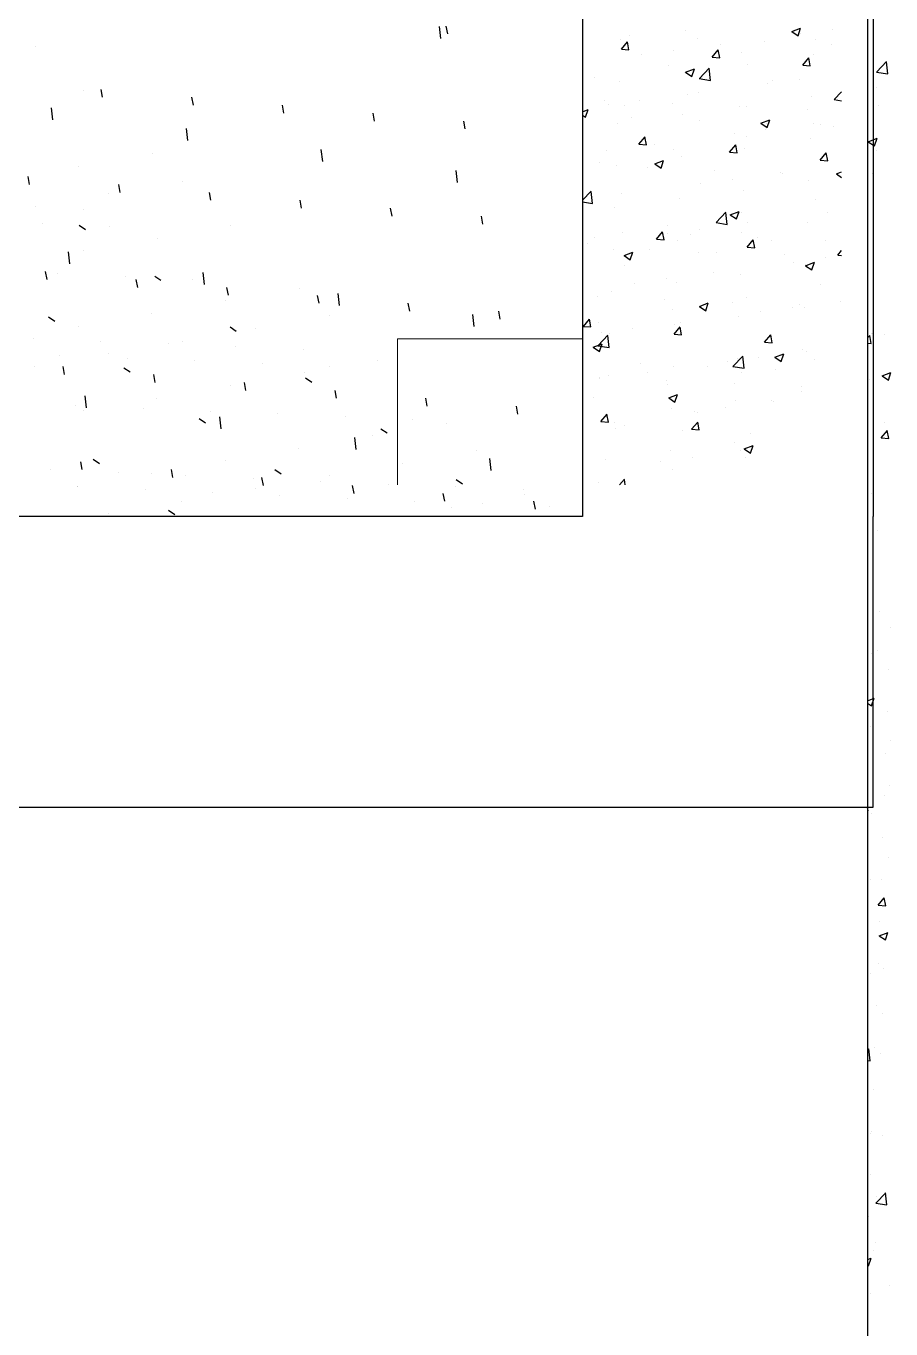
# Model space of a CAD drawing. Header units: millimetres. Extents: x 331487 to 517269, y 198509 to 399936.
# Drawn here: x 419280 to 419964, y 392006 to 393037 of the extents above; entities that cross this region are included whole.
import ezdxf

# ---------------------------------------------------------------- set-up
doc = ezdxf.new("R2010")
doc.units = ezdxf.units.MM
doc.header["$MEASUREMENT"] = 0
doc.layers.add('9th_Column', color=2, linetype='Continuous', lineweight=25)
doc.layers.add('9th_Hatch-4', color=252, linetype='Continuous', lineweight=5)
doc.layers.add('COLUMN', color=6, linetype='Continuous')

msp = doc.modelspace()

# ---------------------------------------------------------------- linework, layer by layer
at = {"layer": '9th_Column'}
for p, q in [((419720.1, 398049), (419720.1, 392649)), ((419950.1, 398049), (419950.1, 392649)), ((419720.1, 392649), (415150.1, 392649)), ((419950.1, 392419), (419950.1, 392649)), ((414920.1, 392419), (419950.1, 392419))]:
    msp.add_line(p, q, dxfattribs=at)
at = {"layer": '9th_Hatch-4', "linetype": 'Continuous'}
for p, q in [((419573.7, 392789.6), (419720.1, 392789.6)), ((419573.7, 392674), (419573.7, 392789.6))]:
    msp.add_line(p, q, dxfattribs=at)
at = {"layer": 'COLUMN'}
msp.add_line((419945.7, 399936.5), (419945.7, 381283.1), dxfattribs=at)
at = {"layer": 'COLUMN', "color": 2, "linetype": 'Continuous'}
for p, q in [((419607.9, 393027.2), (419606.8, 393036.7)), ((419613.4, 393030.8), (419612.2, 393037.1)), ((419885.6, 393032.7), (419892.6, 393035.4)), ((419890.6, 393029.4), (419892.6, 393035.4)), ((419917.8, 393034.1), (419917.8, 393034.1)), ((419750.3, 393026.8), (419750.3, 393026.8)), ((419750.9, 393018.8), (419755.7, 393024.5)), ((419756.8, 393018.2), (419755.7, 393024.5)), ((419757.3, 393029.2), (419757.3, 393029.2)), ((419801.6, 393033.8), (419801.6, 393033.8)), ((419810.7, 393027), (419810.7, 393027)), ((419864, 393024.7), (419864, 393024.7)), ((419885.6, 393032.7), (419890.6, 393029.4)), ((419892.7, 393030.9), (419892.7, 393030.9)), ((419904.5, 393026.2), (419904.5, 393026.2)), ((419287.2, 393020.8), (419287.2, 393020.8)), ((419750.9, 393018.8), (419756.8, 393018.2)), ((419766.7, 393014.3), (419766.7, 393014.3)), ((419791.7, 393017.6), (419791.7, 393017.6)), ((419822.6, 393012.5), (419827.4, 393018.2)), ((419828.6, 393012), (419827.4, 393018.2)), ((419829.6, 393022.5), (419829.6, 393022.5)), ((419846.1, 393016.2), (419846.1, 393016.2)), ((419902.9, 393014.4), (419902.9, 393014.4)), ((419917.4, 393022.4), (419917.4, 393022.4)), ((419787.8, 393006.2), (419787.8, 393006.2)), ((419801.6, 393000.5), (419808.6, 393003.2)), ((419806.5, 392997.1), (419808.6, 393003.2)), ((419812.6, 392995.6), (419820.4, 393003.7)), ((419821.4, 392994.1), (419820.3, 393003.6)), ((419822.6, 393012.5), (419828.6, 393012)), ((419850.9, 393006.9), (419850.9, 393006.9)), ((419894.3, 393006.2), (419899.1, 393012)), ((419894.3, 393006.2), (419900.3, 393005.7)), ((419900.3, 393005.7), (419899.1, 393012)), ((419952.9, 393000.7), (419960.7, 393008.9)), ((419961.7, 392999.3), (419960.6, 393008.8)), ((419729.5, 392996.2), (419729.5, 392996.2)), ((419749.1, 392993.5), (419749.1, 392993.5)), ((419800.4, 393000.5), (419800.4, 393000.5)), ((419801.6, 393000.5), (419806.6, 392997.1)), ((419812.5, 392995.5), (419821.4, 392994.1)), ((419870.1, 392994.3), (419870.1, 392994.3)), ((419891.5, 392994.7), (419891.5, 392994.7)), ((419952.8, 393000.6), (419961.7, 392999.3)), ((419325.4, 392985.8), (419325.4, 392985.8)), ((419340.3, 392980.7), (419339.2, 392986.9)), ((419803.3, 392983.1), (419803.3, 392983.1)), ((419811.8, 392984.3), (419811.8, 392984.3)), ((419866.4, 392991.4), (419866.4, 392991.4)), ((419919.3, 392979), (419925.1, 392985.1)), ((419945.8, 392987.2), (419945.8, 392987.2)), ((419952.4, 392988.1), (419952.4, 392988.1)), ((419301, 392962.9), (419299.9, 392972.4)), ((419412.1, 392974.4), (419410.9, 392980.7)), ((419483.8, 392968.1), (419482.6, 392974.4)), ((419737.8, 392978.1), (419737.8, 392978.1)), ((419740.4, 392974.8), (419740.4, 392974.8)), ((419753.5, 392974.3), (419753.5, 392974.3)), ((419765.4, 392978.1), (419765.4, 392978.1)), ((419791.2, 392975.9), (419791.2, 392975.9)), ((419844.6, 392973.6), (419844.6, 392973.6)), ((419849.7, 392973.6), (419849.7, 392973.6)), ((419901.6, 392981.1), (419901.6, 392981.1)), ((419919.2, 392978.9), (419925.1, 392978)), ((419954, 392974.4), (419954, 392974.4)), ((419555.5, 392961.8), (419554.4, 392968.1)), ((419627.3, 392955.6), (419626.1, 392961.8)), ((419720.1, 392969.2), (419724.6, 392970.9)), ((419720.1, 392966.5), (419722.5, 392964.9)), ((419722.5, 392964.9), (419724.6, 392970.9)), ((419758.9, 392964.7), (419758.9, 392964.7)), ((419799.2, 392967.2), (419799.2, 392967.2)), ((419812.3, 392962.4), (419812.3, 392962.4)), ((419861.3, 392960.2), (419868.3, 392962.9)), ((419866.2, 392956.9), (419868.3, 392962.9)), ((419898, 392971.3), (419898, 392971.3)), ((419407.7, 392946.4), (419406.6, 392955.9)), ((419747.9, 392960.2), (419747.9, 392960.2)), ((419840.1, 392952), (419840.1, 392952)), ((419861.3, 392960.2), (419866.2, 392956.9)), ((419865.2, 392955.3), (419865.2, 392955.3)), ((419865.7, 392960.2), (419865.7, 392960.2)), ((419903, 392960.3), (419903, 392960.3)), ((419908.3, 392959.3), (419908.3, 392959.3)), ((419919, 392957.9), (419919, 392957.9)), ((419764.7, 392943.5), (419769.6, 392949.3)), ((419764.7, 392943.5), (419770.7, 392943)), ((419770.7, 392943), (419769.5, 392949.3)), ((419777, 392943.7), (419777, 392943.7)), ((419836.5, 392937.3), (419841.3, 392943)), ((419842.4, 392936.7), (419841.3, 392943)), ((419850, 392949.3), (419850, 392949.3)), ((419900.4, 392947.8), (419900.4, 392947.8)), ((419946.1, 392945.5), (419953.1, 392948.2)), ((419946.1, 392945.5), (419951.1, 392942.2)), ((419951.1, 392942.2), (419953.1, 392948.2)), ((419379.6, 392936.2), (419379.6, 392936.2)), ((419514.5, 392929.8), (419513.3, 392939.3)), ((419739.1, 392938.7), (419739.1, 392938.7)), ((419791.7, 392939.3), (419791.7, 392939.3)), ((419798, 392933.9), (419798, 392933.9)), ((419836.5, 392937.3), (419842.4, 392936.7)), ((419848.5, 392940.3), (419848.5, 392940.3)), ((419908.2, 392931), (419913, 392936.7)), ((419908.2, 392931), (419914.2, 392930.5)), ((419914.2, 392930.5), (419913, 392936.7)), ((419952.7, 392938.3), (419952.7, 392938.3)), ((419321.3, 392926.1), (419321.3, 392926.1)), ((419621.2, 392913.3), (419620.1, 392922.7)), ((419733.3, 392929.3), (419733.3, 392929.3)), ((419746.6, 392926.9), (419746.6, 392926.9)), ((419771.3, 392925), (419771.3, 392925)), ((419777.2, 392928), (419784.2, 392930.7)), ((419777.2, 392928), (419782.2, 392924.6)), ((419782.2, 392924.6), (419784.2, 392930.7)), ((419824.7, 392922.8), (419824.7, 392922.8)), ((419876.7, 392920.8), (419876.7, 392920.8)), ((419921, 392920), (419925.1, 392921.6)), ((419282.5, 392911.7), (419281.3, 392918)), ((419354.2, 392905.4), (419353.1, 392911.7)), ((419403.6, 392914.2), (419403.6, 392914.2)), ((419813.8, 392912.5), (419813.8, 392912.5)), ((419838.8, 392915.8), (419838.8, 392915.8)), ((419878.1, 392920.5), (419878.1, 392920.5)), ((419899.2, 392914.6), (419899.2, 392914.6)), ((419921, 392920), (419925.1, 392917.1)), ((419949.6, 392920.3), (419949.6, 392920.3)), ((419345.2, 392904.2), (419345.2, 392904.2)), ((419425.9, 392899.2), (419424.8, 392905.4)), ((419720.1, 392899.3), (419726.9, 392906.3)), ((419727.9, 392896.7), (419726.8, 392906.2)), ((419750.7, 392904.2), (419750.7, 392904.2)), ((419796.8, 392900.7), (419796.8, 392900.7)), ((419847.3, 392907.1), (419847.3, 392907.1)), ((419286.9, 392894.2), (419286.9, 392894.2)), ((419324.8, 392892), (419324.8, 392892)), ((419497.7, 392892.9), (419496.5, 392899.2)), ((419569.4, 392886.6), (419568.2, 392892.9)), ((419720.1, 392897.9), (419727.9, 392896.7)), ((419745.4, 392893.6), (419745.4, 392893.6)), ((419825.8, 392881.6), (419833.6, 392889.7)), ((419834.6, 392880.1), (419833.5, 392889.6)), ((419836.9, 392887.7), (419843.9, 392890.4)), ((419841.9, 392884.4), (419843.9, 392890.4)), ((419845.8, 392889.6), (419845.8, 392889.6)), ((419904.2, 392899.6), (419904.2, 392899.6)), ((419913.6, 392889.7), (419913.6, 392889.7)), ((419292.5, 392880.8), (419292.5, 392880.8)), ((419321.8, 392879.5), (419326.7, 392876.1)), ((419641.1, 392880.3), (419640, 392886.6)), ((419787.5, 392879.6), (419787.5, 392879.6)), ((419825.7, 392881.5), (419834.6, 392880.1)), ((419836.9, 392887.7), (419841.9, 392884.4)), ((419850.4, 392881.4), (419850.4, 392881.4)), ((419898, 392881.3), (419898, 392881.3)), ((419345.8, 392878.5), (419345.8, 392878.5)), ((419383.4, 392869.2), (419383.4, 392869.2)), ((419441.7, 392879.2), (419441.7, 392879.2)), ((419729.2, 392869.6), (419729.2, 392869.6)), ((419751.8, 392873.9), (419751.8, 392873.9)), ((419778.6, 392868.3), (419783.4, 392874.1)), ((419784.6, 392867.8), (419783.4, 392874.1)), ((419787.5, 392873.1), (419787.5, 392873.1)), ((419805.2, 392871.7), (419805.2, 392871.7)), ((419812.5, 392876.4), (419812.5, 392876.4)), ((419846.1, 392873.8), (419846.1, 392873.8)), ((419858.6, 392869.4), (419858.6, 392869.4)), ((419325.1, 392859.2), (419325.1, 392859.2)), ((419724.4, 392864.8), (419724.4, 392864.8)), ((419744.2, 392860.3), (419744.2, 392860.3)), ((419772.9, 392860.5), (419772.9, 392860.5)), ((419778.6, 392868.3), (419784.6, 392867.8)), ((419795.5, 392867.4), (419795.5, 392867.4)), ((419850.3, 392862.1), (419855.2, 392867.8)), ((419850.3, 392862.1), (419856.3, 392861.5)), ((419856.3, 392861.5), (419855.1, 392867.8)), ((419869.8, 392867.7), (419869.8, 392867.7)), ((419912, 392867.2), (419912, 392867.2)), ((419922.1, 392855.8), (419925.1, 392859.4)), ((419314.3, 392848.9), (419313.2, 392858.4)), ((419752.9, 392855.5), (419759.9, 392858.1)), ((419752.9, 392855.5), (419757.9, 392852.1)), ((419757.9, 392852.1), (419759.9, 392858.1)), ((419811.5, 392857.6), (419811.5, 392857.6)), ((419826.3, 392858.2), (419826.3, 392858.2)), ((419879.7, 392856), (419879.7, 392856)), ((419887.3, 392850.2), (419887.3, 392850.2)), ((419896.6, 392847.4), (419903.6, 392850.1)), ((419901.6, 392844.1), (419903.6, 392850.1)), ((419912.3, 392853.5), (419912.3, 392853.5)), ((419922.1, 392855.8), (419925.1, 392855.5)), ((419296.4, 392836.5), (419295.2, 392842.8)), ((419304.9, 392841.1), (419304.9, 392841.1)), ((419358.2, 392838.9), (419358.2, 392838.9)), ((419381.5, 392839.2), (419386.4, 392835.9)), ((419421, 392832.4), (419419.9, 392841.9)), ((419753.2, 392847.6), (419753.2, 392847.6)), ((419824.1, 392841.9), (419824.1, 392841.9)), ((419844.8, 392840.5), (419844.8, 392840.5)), ((419896.6, 392847.4), (419901.6, 392844.1)), ((419896.8, 392848), (419896.8, 392848)), ((419368.1, 392830.2), (419366.9, 392836.5)), ((419411.6, 392836.6), (419411.6, 392836.6)), ((419439.8, 392824), (419438.7, 392830.2)), ((419495.9, 392829.5), (419495.9, 392829.5)), ((419761.2, 392833.6), (419761.2, 392833.6)), ((419786.2, 392836.9), (419786.2, 392836.9)), ((419794.3, 392834.1), (419794.3, 392834.1)), ((419908, 392832.7), (419908, 392832.7)), ((419437.6, 392819.5), (419437.6, 392819.5)), ((419511.6, 392817.7), (419510.4, 392823.9)), ((419527.7, 392815.8), (419526.6, 392825.3)), ((419583.3, 392811.4), (419582.1, 392817.7)), ((419731.9, 392823.1), (419731.9, 392823.1)), ((419743, 392827), (419743, 392827)), ((419785.3, 392820.8), (419785.3, 392820.8)), ((419812.6, 392815.2), (419819.6, 392817.9)), ((419817.6, 392811.8), (419819.6, 392817.9)), ((419838.7, 392818.6), (419838.7, 392818.6)), ((419849.7, 392822.6), (419849.7, 392822.6)), ((419923.9, 392819.1), (419923.9, 392819.1)), ((419379.3, 392809.5), (419379.3, 392809.5)), ((419519.9, 392807.6), (419519.9, 392807.6)), ((419634.4, 392799.3), (419633.3, 392808.8)), ((419655, 392805.1), (419653.8, 392811.4)), ((419791.4, 392812.6), (419791.4, 392812.6)), ((419812.6, 392815.2), (419817.6, 392811.8)), ((419843.6, 392807.2), (419843.6, 392807.2)), ((419861, 392810.8), (419861, 392810.8)), ((419886, 392814.1), (419886, 392814.1)), ((419892.1, 392816.3), (419892.1, 392816.3)), ((419895.6, 392814.7), (419895.6, 392814.7)), ((419297.4, 392807), (419302.4, 392803.6)), ((419321, 392799.5), (419321, 392799.5)), ((419441.2, 392799), (419446.1, 392795.6)), ((419461.6, 392797.6), (419461.6, 392797.6)), ((419720.8, 392799.4), (419725.6, 392805.1)), ((419720.8, 392799.4), (419726.7, 392798.9)), ((419726.7, 392798.9), (419725.6, 392805.1)), ((419733, 392802.6), (419733, 392802.6)), ((419759.9, 392797.5), (419759.9, 392797.5)), ((419792.5, 392793.1), (419797.3, 392798.9)), ((419793.1, 392800.8), (419793.1, 392800.8)), ((419798.5, 392792.6), (419797.3, 392798.8)), ((419797.8, 392802.5), (419797.8, 392802.5)), ((419285.4, 392790), (419285.4, 392790)), ((419338.8, 392787.8), (419338.8, 392787.8)), ((419403.3, 392787.6), (419403.3, 392787.6)), ((419732.4, 392784.2), (419740.1, 392792.3)), ((419734.9, 392794.2), (419734.9, 392794.2)), ((419741.2, 392782.7), (419740.1, 392792.2)), ((419741.8, 392793.7), (419741.8, 392793.7)), ((419792.5, 392793.1), (419798.5, 392792.6)), ((419864.2, 392786.8), (419869, 392792.6)), ((419864.2, 392786.8), (419870.2, 392786.3)), ((419870.2, 392786.3), (419869, 392792.6)), ((419945.7, 392790.2), (419947.4, 392792.2)), ((419948.5, 392785.9), (419947.4, 392792.2)), ((419948.5, 392793.8), (419948.5, 392793.8)), ((419949.3, 392793.6), (419949.3, 392793.6)), ((419959.3, 392793.2), (419959.3, 392793.2)), ((419306.5, 392776.6), (419306.5, 392776.6)), ((419344.9, 392777.6), (419344.9, 392777.6)), ((419392.2, 392785.5), (419392.2, 392785.5)), ((419445.5, 392783.3), (419445.5, 392783.3)), ((419498.9, 392781), (419498.9, 392781)), ((419728.6, 392782.9), (419735.6, 392785.6)), ((419728.6, 392782.9), (419733.6, 392779.6)), ((419732.3, 392784.1), (419741.2, 392782.7)), ((419733.6, 392779.6), (419735.6, 392785.6)), ((419872.3, 392774.9), (419879.3, 392777.6)), ((419877.3, 392771.6), (419879.3, 392777.6)), ((419894.4, 392781.4), (419894.4, 392781.4)), ((419897.6, 392779.6), (419897.6, 392779.6)), ((419945.7, 392786.1), (419948.5, 392785.9)), ((419286.6, 392767.5), (419286.6, 392767.5)), ((419310.2, 392761.3), (419309.1, 392767.6)), ((419357.1, 392766.7), (419362.1, 392763.4)), ((419359.9, 392774.3), (419359.9, 392774.3)), ((419413.2, 392772.1), (419413.2, 392772.1)), ((419466.6, 392769.8), (419466.6, 392769.8)), ((419520, 392767.6), (419520, 392767.6)), ((419558.1, 392772.6), (419558.1, 392772.6)), ((419765.8, 392769.7), (419765.8, 392769.7)), ((419791.9, 392767.5), (419791.9, 392767.5)), ((419819.2, 392767.5), (419819.2, 392767.5)), ((419834.7, 392771.4), (419834.7, 392771.4)), ((419839, 392767.6), (419847.9, 392766.2)), ((419839.1, 392767.7), (419846.9, 392775.8)), ((419842.4, 392773.9), (419842.4, 392773.9)), ((419847.9, 392766.2), (419846.8, 392775.7)), ((419859.7, 392774.7), (419859.7, 392774.7)), ((419872.3, 392774.9), (419877.3, 392771.6)), ((419903.9, 392773), (419903.9, 392773)), ((419382, 392755), (419380.8, 392761.3)), ((419499.8, 392762.6), (419499.8, 392762.6)), ((419500.8, 392758.7), (419505.8, 392755.3)), ((419733.5, 392758.6), (419733.5, 392758.6)), ((419733.6, 392758.1), (419733.6, 392758.1)), ((419740.6, 392760.5), (419740.6, 392760.5)), ((419771.5, 392763), (419771.5, 392763)), ((419786.9, 392756.3), (419786.9, 392756.3)), ((419845.6, 392763), (419845.6, 392763)), ((419872.6, 392765.2), (419872.6, 392765.2)), ((419947.2, 392757.7), (419947.2, 392757.7)), ((419957.1, 392760.2), (419964.1, 392762.9)), ((419957.1, 392760.2), (419962.1, 392756.9)), ((419962.1, 392756.9), (419964.1, 392762.9)), ((419441.5, 392752.6), (419441.5, 392752.6)), ((419453.7, 392748.7), (419452.5, 392755)), ((419525.4, 392742.5), (419524.3, 392748.7)), ((419787.2, 392753), (419787.2, 392753)), ((419788.3, 392742.7), (419795.3, 392745.4)), ((419793.2, 392739.3), (419795.3, 392745.4)), ((419840.3, 392754), (419840.3, 392754)), ((419893.1, 392748.1), (419893.1, 392748.1)), ((419893.7, 392751.8), (419893.7, 392751.8)), ((419318.9, 392736.9), (419318.9, 392736.9)), ((419327.5, 392735), (419326.4, 392744.5)), ((419383.1, 392742.6), (419383.1, 392742.6)), ((419597.2, 392736.2), (419596, 392742.5)), ((419668.9, 392729.9), (419667.7, 392736.2)), ((419728.9, 392743), (419728.9, 392743)), ((419788.3, 392742.7), (419793.2, 392739.3)), ((419833.4, 392735.2), (419833.4, 392735.2)), ((419841.2, 392740.6), (419841.2, 392740.6)), ((419869.5, 392741), (419869.5, 392741)), ((419871.3, 392740.2), (419871.3, 392740.2)), ((419324.8, 392732.6), (419324.8, 392732.6)), ((419372.3, 392734.7), (419372.3, 392734.7)), ((419416.8, 392726.4), (419421.8, 392723.1)), ((419425.6, 392732.4), (419425.6, 392732.4)), ((419434.2, 392718.4), (419433.1, 392727.9)), ((419479, 392730.2), (419479, 392730.2)), ((419532.4, 392727.9), (419532.4, 392727.9)), ((419585.8, 392725.7), (419585.8, 392725.7)), ((419734.6, 392724.2), (419739.5, 392729.9)), ((419739.3, 392727.2), (419739.3, 392727.2)), ((419740.6, 392723.6), (419739.4, 392729.9)), ((419790.7, 392734.2), (419790.7, 392734.2)), ((419808.3, 392731.9), (419808.3, 392731.9)), ((419811.2, 392731), (419811.2, 392731)), ((419560.5, 392718.4), (419565.5, 392715.1)), ((419612.3, 392722.9), (419612.3, 392722.9)), ((419734.6, 392724.2), (419740.6, 392723.6)), ((419745.2, 392723.6), (419745.2, 392723.6)), ((419745.9, 392718.9), (419745.9, 392718.9)), ((419752.9, 392721), (419752.9, 392721)), ((419799.3, 392716.6), (419799.3, 392716.6)), ((419806.4, 392717.9), (419811.2, 392723.6)), ((419806.4, 392717.9), (419812.3, 392717.4)), ((419812.3, 392717.4), (419811.2, 392723.6)), ((419852.7, 392714.4), (419852.7, 392714.4)), ((419956.4, 392711.2), (419961.3, 392716.9)), ((419958.8, 392723.2), (419958.8, 392723.2)), ((419962.4, 392710.7), (419961.2, 392716.9)), ((419541, 392701.9), (419539.9, 392711.4)), ((419554, 392712.9), (419554, 392712.9)), ((419840, 392707.3), (419840, 392707.3)), ((419848, 392702.4), (419855, 392705.1)), ((419852.9, 392699.1), (419855, 392705.1)), ((419956.4, 392711.2), (419962.4, 392710.7)), ((419332.8, 392694.2), (419337.8, 392690.8)), ((419495.6, 392702.9), (419495.6, 392702.9)), ((419636.2, 392701), (419636.2, 392701)), ((419647.7, 392685.3), (419646.6, 392694.8)), ((419738.1, 392693.9), (419738.1, 392693.9)), ((419789.5, 392700.9), (419789.5, 392700.9)), ((419807.1, 392695.8), (419807.1, 392695.8)), ((419844.9, 392700.8), (419844.9, 392700.8)), ((419848, 392702.4), (419852.9, 392699.1)), ((419849.4, 392696), (419849.4, 392696)), ((419299.4, 392685.8), (419299.4, 392685.8)), ((419324.1, 392686.1), (419323, 392692.3)), ((419352.8, 392683.6), (419352.8, 392683.6)), ((419395.8, 392679.8), (419394.7, 392686.1)), ((419437.3, 392692.9), (419437.3, 392692.9)), ((419476.5, 392686.2), (419481.5, 392682.8)), ((419577.9, 392691), (419577.9, 392691)), ((419782, 392692.5), (419782, 392692.5)), ((419791.1, 392686), (419791.1, 392686)), ((419379, 392682.9), (419379, 392682.9)), ((419406.2, 392681.3), (419406.2, 392681.3)), ((419459.6, 392679.1), (419459.6, 392679.1)), ((419467.6, 392673.5), (419466.4, 392679.8)), ((419512.9, 392676.8), (419512.9, 392676.8)), ((419519.6, 392681), (419519.6, 392681)), ((419539.3, 392667.2), (419538.1, 392673.5)), ((419566.3, 392674.6), (419566.3, 392674.6)), ((419620.2, 392678.2), (419625.2, 392674.8)), ((419732.7, 392676), (419732.7, 392676)), ((419749.2, 392674), (419753.4, 392678.4)), ((419753.8, 392674), (419753.3, 392678.3)), ((419320.5, 392672.4), (419320.5, 392672.4)), ((419320.7, 392672.9), (419320.7, 392672.9)), ((419373.9, 392670.2), (419373.9, 392670.2)), ((419427.3, 392667.9), (419427.3, 392667.9)), ((419461.3, 392670.9), (419461.3, 392670.9)), ((419480.6, 392665.6), (419480.6, 392665.6)), ((419534, 392663.4), (419534, 392663.4)), ((419611, 392661), (419609.9, 392667.2)), ((419619.7, 392672.3), (419619.7, 392672.3)), ((419673.1, 392670.1), (419673.1, 392670.1)), ((419674.4, 392666), (419674.4, 392666)), ((419949, 392667), (419949, 392667)), ((419392.5, 392653.9), (419397.5, 392650.6)), ((419403, 392660.9), (419403, 392660.9)), ((419587.4, 392661.1), (419587.4, 392661.1)), ((419616.1, 392656), (419616.1, 392656)), ((419640.8, 392658.9), (419640.8, 392658.9)), ((419682.8, 392654.7), (419681.6, 392661)), ((419694.2, 392656.6), (419694.2, 392656.6)), ((419344.6, 392650.9), (419344.6, 392650.9)), ((419953.4, 392638.1), (419953.4, 392638.1)), ((419955, 392573.6), (419955, 392573.6)), ((419963.6, 392561.3), (419963.6, 392561.3)), ((419948.7, 392540.4), (419948.7, 392540.4)), ((419953.3, 392542.6), (419953.3, 392542.6)), ((419962.4, 392528), (419962.4, 392528)), ((419945.7, 392503.1), (419950.8, 392505.1)), ((419945.7, 392501.1), (419948.8, 392499.1)), ((419948.8, 392499.1), (419950.8, 392505.1)), ((419961.2, 392494.7), (419961.2, 392494.7)), ((419948, 392482.9), (419948, 392482.9)), ((419963.9, 392472), (419963.9, 392472)), ((419959.9, 392461.4), (419959.9, 392461.4)), ((419958.7, 392428.1), (419958.7, 392428.1)), ((419962.6, 392435.9), (419962.6, 392435.9)), ((419946.2, 392416.1), (419945.7, 392418.6)), ((419945.7, 392416.1), (419946.2, 392416.1)), ((419948.4, 392413.7), (419948.4, 392413.7)), ((419957.5, 392394.8), (419957.5, 392394.8)), ((419962, 392378.7), (419962, 392378.7)), ((419947.9, 392362), (419947.9, 392362)), ((419956.3, 392361.6), (419956.3, 392361.6)), ((419954.1, 392341.4), (419958.9, 392347.1)), ((419960.1, 392340.8), (419958.9, 392347.1)), ((419954.1, 392341.4), (419960.1, 392340.9)), ((419955.1, 392328.3), (419955.1, 392328.3)), ((419954.9, 392317.1), (419961.9, 392319.8)), ((419954.9, 392317.1), (419959.8, 392313.8)), ((419959.8, 392313.8), (419961.8, 392319.8)), ((419953.9, 392295), (419953.9, 392295)), ((419948.2, 392287.1), (419948.2, 392287.1)), ((419958.4, 392291.4), (419958.4, 392291.4)), ((419952.7, 392261.7), (419952.7, 392261.7)), ((419957.1, 392255.3), (419957.1, 392255.3)), ((419945.7, 392226.6), (419946.7, 392227.7)), ((419947.8, 392218.1), (419946.6, 392227.6)), ((419951.4, 392228.4), (419951.4, 392228.4)), ((419956.1, 392223.7), (419956.1, 392223.7)), ((419945.7, 392218.4), (419947.8, 392218.1)), ((419950.2, 392195.1), (419950.2, 392195.1)), ((419947.9, 392160.5), (419947.9, 392160.5)), ((419949, 392161.8), (419949, 392161.8)), ((419957.7, 392159.1), (419957.7, 392159.1)), ((419947.8, 392128.5), (419947.8, 392128.5)), ((419952.2, 392105.6), (419960, 392113.7)), ((419952.9, 392110.8), (419952.9, 392110.8)), ((419961, 392104.1), (419959.9, 392113.6)), ((419952.1, 392105.5), (419961, 392104.1)), ((419946.6, 392095.2), (419946.6, 392095.2)), ((419950.6, 392068.4), (419950.6, 392068.4)), ((419951.7, 392074.7), (419951.7, 392074.7)), ((419945.7, 392060.9), (419948.5, 392062)), ((419945.7, 392056.5), (419946.5, 392056)), ((419946.5, 392056), (419948.5, 392062)), ((419947.6, 392033.9), (419947.6, 392033.9)), ((419963.2, 392040.2), (419963.2, 392040.2))]:
    msp.add_line(p, q, dxfattribs=at)

doc.saveas('drawing.dxf')
